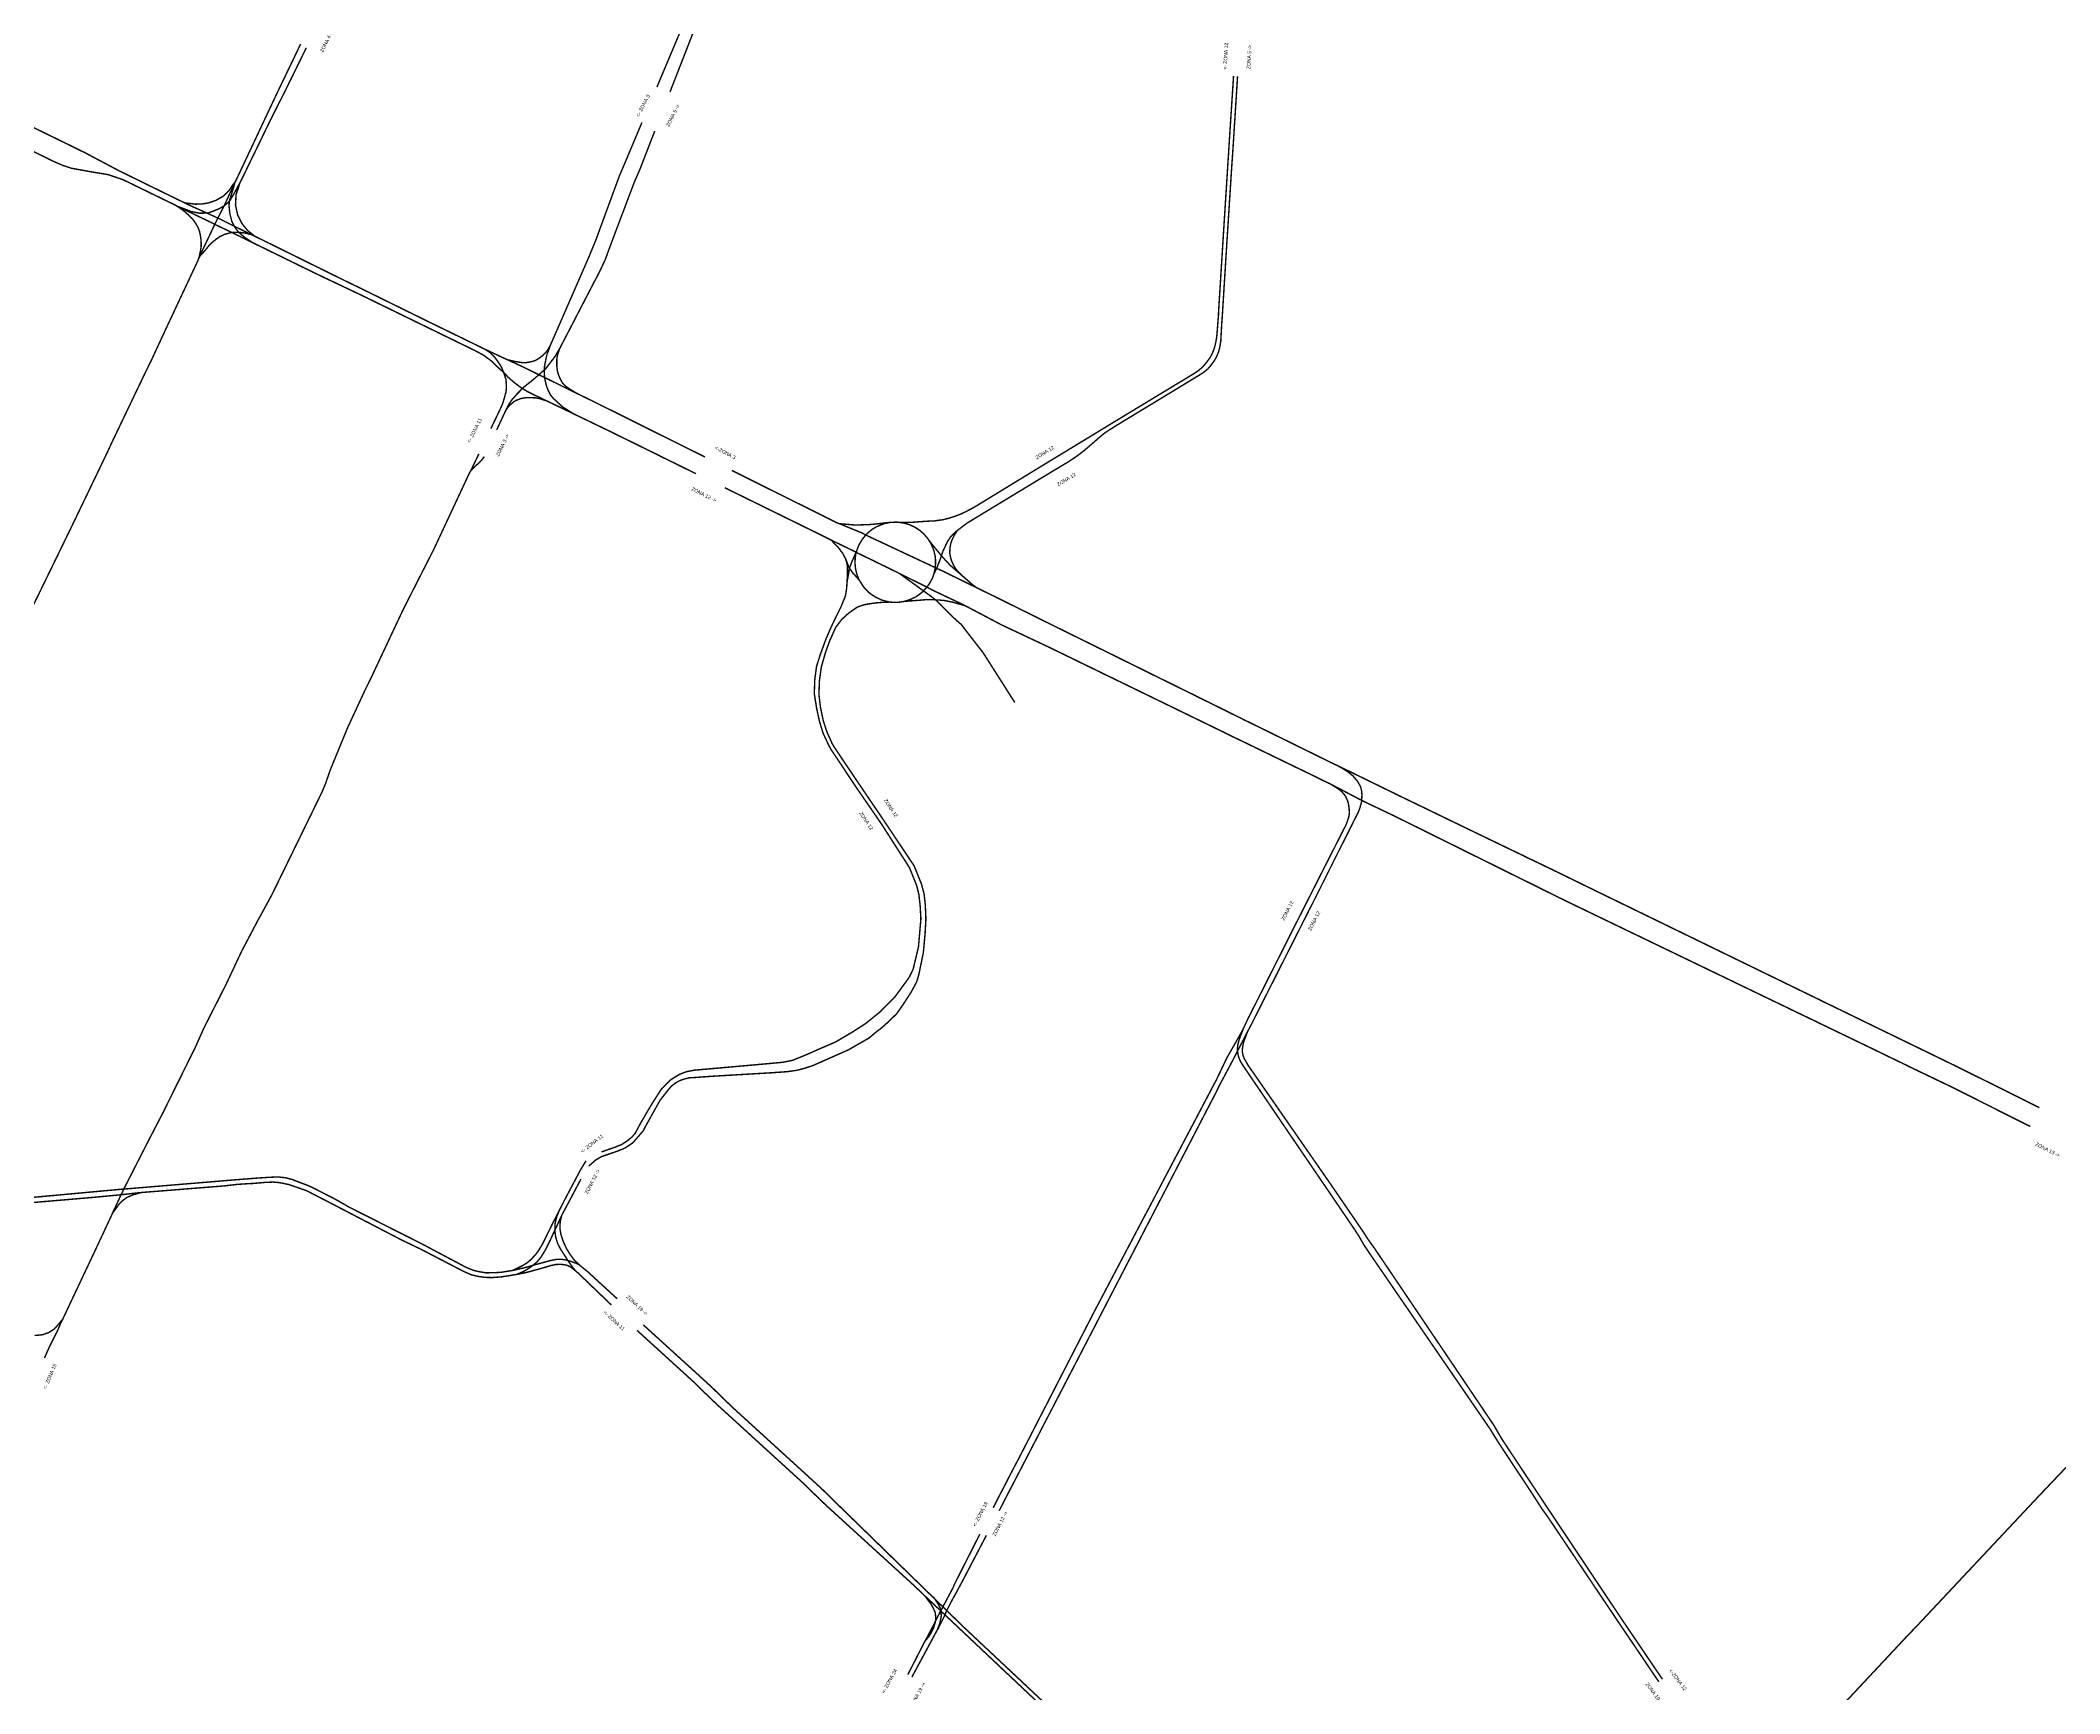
# Model space of a CAD drawing. Extents: x 1390859 to 1402934, y 4985335 to 4998118.
# Drawn here: x 1396289 to 1397695, y 4991317 to 4992468 of the extents above; entities that cross this region are included whole.
import ezdxf

# ---------------------------------------------------------------- set-up
doc = ezdxf.new("R2010")
doc.units = 0
doc.layers.add('Divisori', color=6, linetype='Continuous', lineweight=9)
for name, color, linetype in [('Zona03', 7, 'Continuous'), ('Zona05', 7, 'Continuous'), ('Zona11', 7, 'Continuous'), ('Zona12', 7, 'Continuous'), ('Zona19', 7, 'Continuous')]:
    doc.layers.add(name, color=color, linetype=linetype)
doc.styles.add('ARIAL', font='arial.ttf')

msp = doc.modelspace()

# ---------------------------------------------------------------- linework, layer by layer
at = {"layer": 'Zona03', "color": 3, "const_width": 1}
for points in [[(1396470.4, 4992465.6), (1396455.9, 4992435.4), (1396452, 4992427.2), (1396425.1, 4992370), (1396424.5, 4992368.8), (1396423.6, 4992366.9), (1396417.2, 4992353), (1396412.8, 4992344.5), (1396411.7, 4992342.2), (1396410.7, 4992340.2), (1396402.5, 4992322.9), (1396399.8, 4992317), (1396399.2, 4992315.5), (1396397.8, 4992312.5), (1396375.6, 4992265.1), (1396369.9, 4992252.8), (1396366.8, 4992246.1), (1396365.5, 4992243.4), (1396362.4, 4992237.1), (1396339, 4992188.2), (1396336.2, 4992182.1), (1396313.1, 4992134), (1396310, 4992127.6), (1396278.3, 4992062.5)], [(1396439.3, 4992331.5), (1396437.9, 4992332.3), (1396435.5, 4992334.3), (1396433.4, 4992336), (1396429.6, 4992340.7), (1396426.6, 4992346.7), (1396425.1, 4992353.6), (1396425.5, 4992360.8), (1396427, 4992365.3), (1396428.1, 4992368.9), (1396430.5, 4992373.7), (1396447.5, 4992408.8), (1396455.8, 4992425.4), (1396458.5, 4992430.7), (1396459.9, 4992433.5), (1396474.4, 4992463.1)], [(1396752, 4992178.1), (1396672.9, 4992217.5), (1396662.8, 4992222.4), (1396655.3, 4992226.1), (1396646.8, 4992230.3), (1396640.3, 4992233.5), (1396638.2, 4992234.5), (1396637.1, 4992235), (1396636.3, 4992235.4), (1396625.6, 4992240.7), (1396614.6, 4992245.8), (1396613.2, 4992246.4), (1396598.7, 4992253.2), (1396556.3, 4992273.9), (1396511.2, 4992296.1), (1396501.3, 4992300.9), (1396486.7, 4992308.1), (1396464, 4992319.3), (1396439.3, 4992331.5), (1396437.8, 4992332.2), (1396435.9, 4992333.1), (1396424.3, 4992338.8), (1396413.5, 4992344.2), (1396412.8, 4992344.5), (1396405.2, 4992348), (1396392.7, 4992353.6), (1396389.7, 4992355.1), (1396383.7, 4992358), (1396343.3, 4992377.8), (1396331.5, 4992384.1), (1396328.4, 4992385.7), (1396320, 4992390.2), (1396317.6, 4992391.3), (1396311, 4992394.6), (1396193.7, 4992451.8)], [(1396708.1, 4992411.1), (1396695.9, 4992382.1), (1396692.4, 4992373.9), (1396675.9, 4992329), (1396671.1, 4992317.3), (1396668.7, 4992311.8), (1396644.4, 4992256.1), (1396643.3, 4992253), (1396642.7, 4992251.5), (1396642.1, 4992250), (1396641.2, 4992246.3), (1396640.9, 4992244.5), (1396640.3, 4992241.4), (1396640.1, 4992238.7), (1396640.1, 4992236.8), (1396640.3, 4992233.5), (1396640.9, 4992230.5), (1396641.6, 4992227.8), (1396642.6, 4992224.9), (1396644.3, 4992221.5), (1396646.5, 4992218.8), (1396650, 4992215.6), (1396653, 4992212.9), (1396660.3, 4992208.3)], [(1396273.5, 4992396.2), (1396298.8, 4992383.8), (1396301.8, 4992382.5), (1396304.8, 4992381.2), (1396310.9, 4992379.2), (1396324.2, 4992376.8), (1396336.7, 4992374.7), (1396347.1, 4992371.1), (1396382.8, 4992353.7), (1396384.9, 4992352.6), (1396390.8, 4992349.8), (1396410.7, 4992340.2), (1396411.2, 4992339.9), (1396422.5, 4992334.5), (1396435.7, 4992328.1), (1396436.8, 4992327.5), (1396482.2, 4992305.3), (1396499.5, 4992297.1), (1396505.6, 4992294.2), (1396509.4, 4992292.4), (1396514.8, 4992289.8), (1396554.6, 4992270.4), (1396592.1, 4992252.1), (1396597.7, 4992249.1), (1396603.4, 4992244.9), (1396606.9, 4992241.4), (1396609.9, 4992238.7), (1396611.7, 4992237.2), (1396614.8, 4992233.8), (1396618.1, 4992230.9), (1396620.1, 4992229.3), (1396623.8, 4992226.5), (1396624.7, 4992225.9), (1396626.8, 4992224.6), (1396629.5, 4992223.1), (1396633.8, 4992221), (1396641.8, 4992217.2), (1396649.1, 4992213.7), (1396660.3, 4992208.3), (1396685.8, 4992196), (1396745.7, 4992166.5)], [(1396706.5, 4992378), (1396709.7, 4992386.3), (1396710.6, 4992388.6), (1396717, 4992405.1)], [(1396384.9, 4992352.6), (1396391, 4992350.3), (1396394.4, 4992349), (1396400.2, 4992347.9), (1396405.2, 4992348), (1396405.5, 4992348), (1396409.1, 4992349.1), (1396413.9, 4992351.1), (1396417.2, 4992353), (1396418.3, 4992354), (1396420.8, 4992356.1), (1396424.2, 4992361.7), (1396426.3, 4992365.6), (1396428.1, 4992368.9)], [(1396425.1, 4992370), (1396422.9, 4992367.2), (1396420.7, 4992363.8), (1396416.9, 4992360), (1396411.6, 4992356.9), (1396406.5, 4992355.1), (1396401.8, 4992354.3), (1396397.2, 4992354.2), (1396393.2, 4992354.7), (1396389.7, 4992355.1)], [(1396424.5, 4992368.8), (1396424, 4992366.7), (1396422.7, 4992362.4), (1396420.8, 4992356.1), (1396420.6, 4992353.1), (1396421.1, 4992347.9), (1396422.5, 4992342.3), (1396424.3, 4992338.8), (1396424.9, 4992337.8), (1396427.1, 4992334.9), (1396427.5, 4992334.5), (1396431.8, 4992330.8), (1396435.8, 4992328.2), (1396436.8, 4992327.5)], [(1396650.9, 4992253.8), (1396668.2, 4992287.2), (1396678.6, 4992307.2), (1396682.5, 4992315.5), (1396685.9, 4992324.8), (1396702.8, 4992369.6), (1396706.5, 4992378)], [(1396382.8, 4992353.7), (1396385.5, 4992352.1), (1396387.9, 4992350.5), (1396390.2, 4992348.6), (1396392.9, 4992346.1), (1396395.4, 4992343.6), (1396397.2, 4992341.1), (1396398.9, 4992338.2), (1396400, 4992335.4), (1396400.6, 4992332.7), (1396401, 4992330), (1396401.2, 4992327.3), (1396401.2, 4992324.5), (1396401, 4992323.5), (1396400.7, 4992321.6), (1396400.3, 4992319.8), (1396399.8, 4992317.4), (1396399.2, 4992315.5)], [(1396435.9, 4992333.1), (1396431.5, 4992334.1), (1396428, 4992334.5), (1396427.5, 4992334.5), (1396422.5, 4992334.5), (1396417.3, 4992333.1), (1396414.2, 4992331.6), (1396411.5, 4992329.7), (1396409, 4992327.7), (1396406.7, 4992325.4), (1396404.1, 4992322.2), (1396402, 4992319.8), (1396400.6, 4992318.4), (1396399.8, 4992317)], [(1396644.4, 4992256.1), (1396642.7, 4992253), (1396641.9, 4992251.9), (1396640.8, 4992250.6), (1396639.2, 4992249), (1396637.3, 4992247.4), (1396636.3, 4992246.8), (1396634.2, 4992245.5), (1396632.4, 4992244.8), (1396629.6, 4992244.2), (1396627.1, 4992243.8), (1396624.4, 4992243.9), (1396620.3, 4992244.5), (1396614.6, 4992245.8)], [(1396602.9, 4992197.9), (1396609, 4992210.6), (1396610.6, 4992214.1), (1396611, 4992215), (1396611.9, 4992217.9), (1396612.5, 4992219.9), (1396612.8, 4992221.2), (1396613.4, 4992223.2), (1396613.7, 4992226.3), (1396613.6, 4992229.2), (1396613.4, 4992232.3), (1396611.7, 4992237.2), (1396610.5, 4992240.2), (1396609.2, 4992242.5), (1396606.6, 4992246.2), (1396606.2, 4992246.8), (1396604.5, 4992248.8), (1396602.1, 4992251), (1396598.7, 4992253.2)], [(1396633.9, 4992233.3), (1396636.3, 4992235.4), (1396637.5, 4992236.5), (1396640.1, 4992238.7), (1396641, 4992239.5), (1396643.8, 4992243.2), (1396647.2, 4992247.6), (1396648, 4992248.8), (1396649.5, 4992251.5), (1396650.9, 4992253.8)], [(1396662.8, 4992222.4), (1396657.8, 4992225.4), (1396655.7, 4992226.9), (1396654.9, 4992227.5), (1396652.8, 4992229.6), (1396651.4, 4992232.1), (1396650.7, 4992233.7), (1396650, 4992235.3), (1396649.2, 4992238.1), (1396648.9, 4992240.7), (1396648.8, 4992241.7), (1396648.8, 4992245.8), (1396649.1, 4992248.1), (1396649.4, 4992249.4), (1396650.9, 4992253.8)], [(1396613.1, 4992210.2), (1396614.2, 4992212.4), (1396615.4, 4992214.7), (1396617.3, 4992217.6), (1396617.8, 4992218.3), (1396619.3, 4992219.9), (1396620.8, 4992221.7), (1396623, 4992223.9), (1396624.7, 4992225.9), (1396632.4, 4992232), (1396633.9, 4992233.3)], [(1396606.9, 4992196.9), (1396613.1, 4992210.2), (1396614.4, 4992212.3), (1396616.1, 4992214.3), (1396617.9, 4992215.7), (1396619, 4992216.7), (1396620.9, 4992217.7), (1396624, 4992218.9), (1396627.1, 4992219.4), (1396629.9, 4992219.5), (1396633.8, 4992219.3), (1396636.7, 4992218.8), (1396641.8, 4992217.2)]]:
    msp.add_lwpolyline(points, dxfattribs=at)
at = {"layer": 'Zona05', "color": 3, "const_width": 1}
for points in [[(1396742.1, 4992491.8), (1396718.5, 4992435.7)], [(1396727.6, 4992432.3), (1396748.7, 4992486.4)]]:
    msp.add_lwpolyline(points, dxfattribs=at)
at = {"layer": 'Zona11', "color": 3, "const_width": 1}
for points in [[(1396588.6, 4992168), (1396589.5, 4992169.8), (1396594.6, 4992180.4)], [(1396588.6, 4992168), (1396589.3, 4992169), (1396590.3, 4992170), (1396596.2, 4992175.6), (1396597.3, 4992177), (1396598.3, 4992178.4), (1396598.3, 4992178.4)], [(1396339.4, 4991651.4), (1396343.2, 4991659.5), (1396345.4, 4991664.4), (1396346.4, 4991666.3), (1396347.3, 4991668.3), (1396351.9, 4991677.3), (1396364.8, 4991702.6), (1396374.6, 4991721.5), (1396397.2, 4991767.2), (1396403.2, 4991780.7), (1396411.9, 4991797.8), (1396418.5, 4991810.8), (1396429.5, 4991834.2), (1396440.4, 4991854.9), (1396450.4, 4991873.2), (1396484.7, 4991943.5), (1396485.4, 4991945), (1396487.8, 4991950.7), (1396491, 4991960), (1396503.1, 4991989.5), (1396515.2, 4992015.6), (1396516.9, 4992019), (1396520.2, 4992025.8), (1396540, 4992068), (1396542.6, 4992073.4), (1396563.3, 4992114.1), (1396587.8, 4992166.6), (1396588.6, 4992168)], [(1396669.1, 4991688), (1396665, 4991681.1), (1396656.7, 4991665.4)], [(1396114.2, 4991641.3), (1396128.6, 4991642.7), (1396129.3, 4991642.8), (1396130.7, 4991642.9), (1396147.4, 4991644.2), (1396198.9, 4991649), (1396215.2, 4991652.3), (1396226.9, 4991653.8), (1396229.5, 4991654), (1396233.3, 4991654.4), (1396242.9, 4991655.3), (1396248, 4991655.8), (1396255.4, 4991656.5), (1396283.5, 4991658.9), (1396329, 4991662.8), (1396335.1, 4991663.4), (1396344.8, 4991664.3), (1396345.4, 4991664.4), (1396359.2, 4991665.9)], [(1396664.5, 4991615.5), (1396662.4, 4991616.6), (1396660.7, 4991617.2), (1396659.1, 4991617.8), (1396657.8, 4991618.2), (1396656.4, 4991618.7), (1396655.9, 4991618.8), (1396654.3, 4991619.1), (1396652, 4991619.4), (1396648.7, 4991619.4), (1396644.6, 4991618.6), (1396635.4, 4991616.1), (1396632.4, 4991615.3), (1396627.4, 4991613.8), (1396626.4, 4991613.6), (1396618.3, 4991611.7), (1396610.3, 4991610.4), (1396605.5, 4991610.1), (1396599.5, 4991610), (1396594.7, 4991610.8), (1396590.8, 4991611.7), (1396585.3, 4991614), (1396560.8, 4991627), (1396559.9, 4991627.5), (1396555.2, 4991630), (1396504.5, 4991655.6), (1396495.2, 4991660.9), (1396492.2, 4991662.5), (1396480.6, 4991668.4), (1396480.1, 4991668.7), (1396476.3, 4991670.5), (1396464.3, 4991675.1), (1396460, 4991676.2), (1396454.7, 4991676.8), (1396448.2, 4991676.5), (1396442.1, 4991676.1), (1396440.7, 4991676), (1396436.8, 4991675.7), (1396435.6, 4991675.6), (1396422.7, 4991674.6), (1396357.9, 4991669.2), (1396347.3, 4991668.3), (1396346.8, 4991668.3), (1396336.7, 4991667.4), (1396258.6, 4991660.2)], [(1396339.4, 4991651.4), (1396344.3, 4991658.1), (1396346, 4991659.9), (1396349.5, 4991662.5), (1396353.7, 4991664.3), (1396359.2, 4991665.9)], [(1396620.8, 4991608.9), (1396625.7, 4991611), (1396627.9, 4991612.3), (1396629.2, 4991613.1), (1396632.4, 4991615.3), (1396634.8, 4991617.4), (1396637.7, 4991620.8), (1396641.1, 4991626.3), (1396641.8, 4991627.9), (1396644, 4991632.2), (1396647.5, 4991639.9), (1396649.2, 4991643.4), (1396649.8, 4991644.8), (1396652.3, 4991650.2), (1396654.9, 4991655), (1396665.6, 4991675.3)], [(1396656.7, 4991665.4), (1396654.2, 4991660.7), (1396652.1, 4991656.5), (1396650.8, 4991654), (1396648.7, 4991648.9), (1396647.8, 4991645.1), (1396647.5, 4991643.4), (1396647.5, 4991639.9), (1396647.7, 4991637.1), (1396648.2, 4991634.3), (1396649.4, 4991630.4), (1396651.5, 4991626.4), (1396656.2, 4991619.1), (1396656.4, 4991618.7), (1396658.5, 4991615.8), (1396659.9, 4991613.8), (1396661.9, 4991611.4)], [(1396304.8, 4991577.7), (1396328.7, 4991628.4), (1396338.9, 4991650.2), (1396339.4, 4991651.4)], [(1396650.8, 4991654), (1396645.4, 4991643.4), (1396639, 4991630.3), (1396636.1, 4991625.5), (1396633.9, 4991622.5), (1396630.5, 4991619), (1396627.9, 4991616.8), (1396624.9, 4991615), (1396618.3, 4991611.7)], [(1396658.1, 4991622.8), (1396655.6, 4991626.8), (1396653.7, 4991630.8), (1396652.7, 4991633.5), (1396651.6, 4991637.1), (1396651, 4991640.7), (1396651, 4991643.4), (1396651.3, 4991646.3), (1396652.3, 4991650.2)], [(1396664.5, 4991615.5), (1396660.9, 4991619), (1396658.1, 4991622.8)], [(1396690.8, 4991592), (1396674.2, 4991607.2), (1396670.8, 4991610.4), (1396665.6, 4991614.6), (1396664.5, 4991615.5)], [(1396285.3, 4991566.5), (1396286.8, 4991566.5), (1396290.8, 4991566.9), (1396295.3, 4991568.5), (1396298.6, 4991570.7), (1396300.8, 4991572.9), (1396301.4, 4991573.6), (1396304.8, 4991577.7)], [(1396292.1, 4991550.7), (1396292.1, 4991550.7), (1396294.5, 4991556.2), (1396295.9, 4991559.2), (1396299.1, 4991565.6), (1396301.1, 4991569.5), (1396303.6, 4991575.4), (1396304.8, 4991577.7)]]:
    msp.add_lwpolyline(points, dxfattribs=at)
at = {"layer": 'Zona11', "color": 3}
msp.add_lwpolyline([(1396359.2, 4991665.9, 1, 1, 0), (1396416.9, 4991670.5, 1, 1, 0), (1396426.4, 4991671.6, 1, 1, 0), (1396435.9, 4991672.2, 1, 1, 0), (1396436.8, 4991672.2, 1, 1, 0), (1396445.9, 4991673, 1, 1, 0), (1396451.3, 4991673.2, 1, 1, 0), (1396455, 4991672.9, 1, 1, 0), (1396457.9, 4991672.4, 1, 1, 0), (1396462.1, 4991671.5, 1, 1, 0), (1396465.4, 4991670.4, 1, 1, 0), (1396471.7, 4991668.2, 1, 1, 0), (1396472, 4991668.1, 1, 1, 0), (1396474.6, 4991667.2, 1, 1, 0), (1396490.5, 4991659, 1, 1, 0), (1396540.9, 4991632.8, 1, 1, 0), (1396550.9, 4991628, 1, 1, 0), (1396553.5, 4991626.8, 1, 1, 0), (1396584.1, 4991610.9, 1, 1, 0), (1396589.2, 4991608.7, 1, 1, 0), (1396594, 4991607.5, 1, 1, 0), (1396599.3, 4991606.8, 1, 1, 0), (1396603.8, 4991606.7, 1, 1, 0), (1396610.2, 4991607.2, 1, 1, 0), (1396614.4, 4991607.8, 1, 1, 0), (1396620.8, 4991608.9, 1, 1, 0), (1396625.6, 4991609.8, 1, 1, 0), (1396630, 4991610.9, 1, 1, 0), (1396637.7, 4991613, 1, 1, 0), (1396644.8, 4991615.1, 1, 1, 0), (1396648.1, 4991615.8, 1, 1, 0), (1396651.3, 4991615.9, 1, 1, 0), (1396653.7, 4991615.7, 1, 1, 0), (1396655.4, 4991615.4, 1, 1, 0), (1396657.1, 4991614.8, 1, 1, 0), (1396658.8, 4991613.8, 1, 1, 0), (1396659.7, 4991613.1, 1, 1, 0), (1396661.9, 4991611.4, 1, 1, 0), (1396662.3, 4991611.1, 1, 1, 0), (1396668.3, 4991605.4, 1, 1, 0), (1396686.7, 4991587.7, 0, 0, 0)], format="xyseb", dxfattribs=at)
at = {"layer": 'Zona12', "color": 3, "const_width": 1}
for points in [[(1397120, 4992443.4), (1397117.7, 4992408.1), (1397117.5, 4992405.1), (1397113.2, 4992337.5), (1397109.7, 4992281.5), (1397109.5, 4992277.8), (1397109.5, 4992277), (1397109.2, 4992273.3), (1397109, 4992270.6), (1397108.4, 4992263), (1397108.1, 4992260.7), (1397107.6, 4992257.9), (1397107, 4992255.4), (1397106.5, 4992253.5), (1397105.7, 4992251.5), (1397104.8, 4992249.5), (1397103.9, 4992247.8), (1397102.8, 4992246.2), (1397101.5, 4992244.4), (1397099.8, 4992242.3), (1397097.8, 4992240.2), (1397096, 4992238.7), (1397093.9, 4992237.1), (1397088.8, 4992234), (1397087, 4992232.9)], [(1397088.4, 4992230.4), (1397090.3, 4992231.6), (1397095.3, 4992234.6), (1397098.3, 4992236.5), (1397100.4, 4992238), (1397102.1, 4992239.5), (1397103.6, 4992241.2), (1397104.9, 4992242.9), (1397106.5, 4992245), (1397107.7, 4992247.1), (1397108.6, 4992248.9), (1397109.6, 4992251.4), (1397110.2, 4992253.6), (1397110.7, 4992256.2), (1397111.1, 4992258.6), (1397111.4, 4992264.2), (1397111.6, 4992267.8), (1397111.9, 4992273), (1397112.2, 4992276.8), (1397114.8, 4992318.8), (1397118.9, 4992382.9), (1397119.4, 4992389.7), (1397120.5, 4992407.1), (1397122.8, 4992443.2)], [(1397087, 4992232.9), (1397069.3, 4992222.2), (1397042.9, 4992206.2), (1397040.3, 4992204.6)], [(1397041.9, 4992202.2), (1397085.9, 4992228.9), (1397088.4, 4992230.4)], [(1397040.3, 4992204.6), (1397037.4, 4992202.9), (1397032.2, 4992199.7), (1397020.9, 4992192.8), (1396990.6, 4992174.4), (1396940.5, 4992143.8), (1396936.6, 4992141.6), (1396933.3, 4992139.9), (1396930.1, 4992138.4), (1396926.2, 4992136.9), (1396921.4, 4992135.4), (1396917.5, 4992134.4), (1396915, 4992134.1), (1396911.6, 4992133.6), (1396908.2, 4992133.5), (1396900.6, 4992133), (1396895.7, 4992132.6), (1396887.2, 4992132.6)], [(1396911.3, 4992096.5), (1396913.3, 4992100.6), (1396915.7, 4992106.8), (1396916.6, 4992109.3), (1396916.7, 4992109.6), (1396917.4, 4992111.9), (1396918.1, 4992113.5), (1396919, 4992115.4), (1396920.8, 4992119.2), (1396922.7, 4992122.1), (1396924.9, 4992124.5), (1396927.7, 4992127), (1396934.8, 4992132.3), (1396958.5, 4992146.7), (1396999.3, 4992171.4), (1397005, 4992174.8), (1397009.6, 4992177.8), (1397013, 4992180.3), (1397016.2, 4992182.8), (1397020.4, 4992186.4), (1397023.4, 4992189), (1397025.9, 4992191.2), (1397028.6, 4992193.5), (1397031, 4992195.3), (1397033.4, 4992196.9), (1397041.9, 4992202.2)], [(1397681, 4991725), (1397681, 4991725), (1397644.6, 4991743.2), (1397638.7, 4991746.1), (1397626.5, 4991752.2), (1397613.6, 4991758.5), (1397567.7, 4991780.8), (1397357.4, 4991883.2), (1397349.1, 4991887.3), (1397281.5, 4991919.9), (1397243.1, 4991938.5), (1397239.1, 4991940.4), (1397236, 4991941.9), (1397215.8, 4991951.8), (1397191.8, 4991963.5), (1397191.4, 4991963.6), (1397131.1, 4991993.3), (1397127.9, 4991994.8), (1397124.6, 4991996.5), (1396996.8, 4992059.6), (1396955.4, 4992080.1), (1396941.8, 4992086.8), (1396941.2, 4992087.1), (1396938, 4992088.7), (1396937.2, 4992089), (1396917.7, 4992098.6), (1396913.3, 4992100.6), (1396912.3, 4992101.1), (1396878.2, 4992117.1), (1396863.9, 4992123.8), (1396861.1, 4992125.3), (1396845.5, 4992131.7), (1396843.9, 4992132.3), (1396770.6, 4992168.8)], [(1396765.8, 4992156.7), (1396833.4, 4992123.5), (1396838.6, 4992120.9), (1396839.8, 4992120.3), (1396854.6, 4992113.1), (1396857.2, 4992111.8), (1396857.3, 4992111.7), (1396875.4, 4992102.9), (1396885.6, 4992097.9), (1396887.4, 4992097), (1396906.5, 4992087.5), (1396911.5, 4992084.9), (1396930.9, 4992075.7), (1396933.5, 4992074.4), (1396958.5, 4992061.2), (1396990.6, 4992046.1), (1397117.4, 4991984.4), (1397120.6, 4991982.8), (1397124.4, 4991981), (1397177.8, 4991955.1), (1397182, 4991953), (1397185.8, 4991951.2), (1397187.3, 4991950.5), (1397209.2, 4991939), (1397221.1, 4991933.3), (1397229.3, 4991929.4), (1397229.8, 4991929.2), (1397342.2, 4991873.5), (1397350.7, 4991869.3), (1397564.3, 4991766.3), (1397597.9, 4991750), (1397607.3, 4991745.5), (1397619.6, 4991739.6), (1397623.6, 4991737.6), (1397626.6, 4991736.1), (1397674.7, 4991711.9)], [(1396881, 4992132.6), (1396871, 4992131.5), (1396868.4, 4992131.2), (1396866.7, 4992131.1), (1396856.9, 4992130.7), (1396845.5, 4992131.7)], [(1396880.6, 4992077.1), (1396883.8, 4992076.9), (1396887.2, 4992077), (1396890.4, 4992077.5), (1396894.8, 4992078.8), (1396898.9, 4992080.8), (1396900.8, 4992082.1), (1396903.8, 4992084.5), (1396904.1, 4992084.9), (1396906.5, 4992087.5), (1396908.6, 4992090.5), (1396910.3, 4992093.7), (1396911.3, 4992096.5), (1396912.3, 4992101.1), (1396912.5, 4992103.8), (1396912.5, 4992106.5), (1396912.2, 4992109.2), (1396911.6, 4992111.9), (1396910.9, 4992114.3), (1396909.3, 4992117.9), (1396907.6, 4992120.5), (1396907.2, 4992121.2), (1396904.7, 4992124.2), (1396901.7, 4992126.9), (1396898.4, 4992129.1), (1396894.9, 4992130.8), (1396891.1, 4992132), (1396887.2, 4992132.6), (1396885.1, 4992132.8), (1396883.1, 4992132.7), (1396881, 4992132.6), (1396877, 4992131.8), (1396873.1, 4992130.3), (1396870.6, 4992129.1), (1396868.2, 4992127.6), (1396866, 4992125.8), (1396863.9, 4992123.8), (1396861.5, 4992120.8), (1396859.5, 4992117.5), (1396858.5, 4992115.3), (1396857.7, 4992113), (1396857.3, 4992111.7), (1396857, 4992110.6), (1396856.6, 4992108.2), (1396856.5, 4992105.8), (1396856.5, 4992103.3), (1396856.8, 4992100.5), (1396857.4, 4992097.7), (1396858.2, 4992095), (1396859.4, 4992092.4), (1396862.3, 4992087.8), (1396866, 4992083.8), (1396870.4, 4992080.7), (1396875.3, 4992078.4), (1396880.6, 4992077.1)], [(1396839.8, 4992120.3), (1396844.8, 4992115.1), (1396847.9, 4992111), (1396849.9, 4992107.2), (1396850.9, 4992103.8), (1396851.2, 4992100.9), (1396851.2, 4992097.1), (1396850.9, 4992091), (1396850.6, 4992086.5), (1396849.7, 4992081.2), (1396846.7, 4992073.8), (1396843.4, 4992067.2), (1396840.3, 4992060.7), (1396838.6, 4992056.9), (1396836.1, 4992051.1), (1396832.4, 4992040.9), (1396829.7, 4992032.6), (1396828.4, 4992023), (1396828.1, 4992013.2), (1396829.7, 4992003.2), (1396831.7, 4991994), (1396834.2, 4991985.8), (1396838.1, 4991977.5), (1396839.6, 4991974.7), (1396857.4, 4991947.9), (1396874.5, 4991923.1), (1396894.4, 4991892.1), (1396899.3, 4991879.9), (1396900.9, 4991873.4), (1396901.8, 4991865.7), (1396902.3, 4991856.4), (1396900.6, 4991836.9), (1396899.8, 4991833.5), (1396896.9, 4991821.4), (1396894.4, 4991816.3), (1396892.6, 4991813.6), (1396884.4, 4991802.4), (1396874.1, 4991791.9), (1396863.8, 4991783.6), (1396855.3, 4991778.1), (1396843, 4991770.8), (1396830.9, 4991765.6), (1396823.3, 4991762.2), (1396813, 4991758), (1396806, 4991756.6), (1396789.6, 4991755.1), (1396744.4, 4991751.1), (1396739.2, 4991750.1), (1396734.2, 4991748.2), (1396727.9, 4991744.3), (1396721.9, 4991738.2), (1396720.5, 4991736.3), (1396718.5, 4991733), (1396717.7, 4991731.9), (1396713.5, 4991725.1), (1396709, 4991717.4), (1396707.3, 4991714.5), (1396705.7, 4991711.5), (1396703.5, 4991707.4), (1396701.4, 4991704.8), (1396697.9, 4991701.9), (1396695.9, 4991700.6), (1396694, 4991699.4), (1396689.4, 4991697.5), (1396679.9, 4991694.2)], [(1396941.2, 4992087.1), (1396938.2, 4992089.2), (1396931.5, 4992095.1), (1396922.7, 4992102.7), (1396918, 4992107.8), (1396916.6, 4992109.3), (1396916.2, 4992109.8), (1396915.4, 4992110.8), (1396913.7, 4992112.9), (1396907.6, 4992120.5)], [(1396931.5, 4992095.1), (1396928.3, 4992098.2), (1396926.9, 4992099.8), (1396925.7, 4992101.5), (1396924.3, 4992104.4), (1396923.4, 4992106.5), (1396922.8, 4992109), (1396922.4, 4992111.2), (1396922.5, 4992113.6), (1396922.7, 4992115.8), (1396923.1, 4992117.7), (1396923.4, 4992118.8), (1396923.9, 4992120.3), (1396924.8, 4992122.1), (1396925.6, 4992123.7), (1396927.7, 4992127)], [(1396849.9, 4992107.2), (1396852.2, 4992101.4), (1396852.6, 4992100.6), (1396854.6, 4992097.8), (1396859.4, 4992092.4)], [(1396857.7, 4992113), (1396857.2, 4992111.8), (1396854.7, 4992106.2), (1396854, 4992104.6), (1396853.7, 4992103.6), (1396852.9, 4992101.8), (1396852.6, 4992100.6), (1396851.9, 4992096.5), (1396850.9, 4992091)], [(1396887.4, 4992097), (1396904.1, 4992084.9), (1396908.7, 4992081.6), (1396912.4, 4992078.7), (1396913.2, 4992078.1), (1396925.3, 4992066), (1396928.7, 4992063), (1396930.4, 4992061.5), (1396934.3, 4992056.4), (1396945.7, 4992041.7), (1396967.7, 4992007.2)], [(1396671, 4991684.3), (1396675.8, 4991688.5), (1396679.8, 4991690.9), (1396690.4, 4991694.5), (1396695.1, 4991696.4), (1396696.7, 4991697.2), (1396699.1, 4991698.7), (1396702, 4991700.8), (1396708.9, 4991708.8), (1396709.5, 4991709.9), (1396710.9, 4991712.6), (1396720.7, 4991730.2), (1396726.3, 4991737.3), (1396728.6, 4991740), (1396731.8, 4991742.5), (1396734.6, 4991743.9), (1396737.6, 4991745), (1396741.3, 4991745.8), (1396744.8, 4991746), (1396755.6, 4991746.8), (1396798.1, 4991749.3), (1396809.4, 4991750.1), (1396816.3, 4991751.1), (1396821.2, 4991752.4), (1396826.8, 4991754.2), (1396851.9, 4991765.3), (1396866.3, 4991773.6), (1396870.9, 4991777.5), (1396874.6, 4991780.3), (1396880, 4991785.1), (1396885.5, 4991790.5), (1396889.9, 4991796.8), (1396895.6, 4991805.6), (1396899.3, 4991812.5), (1396900.8, 4991817.4), (1396904, 4991832.9), (1396905.2, 4991845.9), (1396905.8, 4991856.4), (1396905.4, 4991865.8), (1396904.5, 4991874.1), (1396902.7, 4991880.8), (1396897.6, 4991893.4), (1396876.7, 4991924.7), (1396859.8, 4991949.6), (1396842.1, 4991975.9), (1396840.4, 4991978.8), (1396836.8, 4991986.9), (1396834.3, 4991994.6), (1396832.4, 4992003.7), (1396831.3, 4992012.8), (1396831.7, 4992022.6), (1396833, 4992031.9), (1396836, 4992042.4), (1396838.8, 4992050.1), (1396841.3, 4992055.7), (1396843, 4992059.5), (1396847.1, 4992064.9), (1396852, 4992069.4), (1396858, 4992073.6), (1396859.9, 4992074.3), (1396863.1, 4992075.3), (1396866.7, 4992075.9), (1396870.7, 4992076.5), (1396875.4, 4992076.9), (1396880.6, 4992077.1)], [(1396890.4, 4992077.5), (1396892.2, 4992077.7), (1396900.4, 4992078.3), (1396905, 4992078.7), (1396911, 4992078.7), (1396912.4, 4992078.7), (1396913, 4992078.6), (1396915.1, 4992078.5), (1396918.5, 4992078.2), (1396924.2, 4992077.1), (1396930.6, 4992075.3), (1396933.5, 4992074.4)], [(1397418.6, 4991327), (1397391.6, 4991366.8), (1397341.5, 4991441.9), (1397310.6, 4991488.5), (1397306.5, 4991494.8), (1397301.2, 4991503.9), (1397217.9, 4991627.4), (1397213.3, 4991633.8), (1397210.6, 4991638.1), (1397188.5, 4991670.4), (1397130, 4991754.7), (1397128.8, 4991756.9), (1397127.4, 4991759.3), (1397126.6, 4991761.4), (1397126.2, 4991763.4), (1397126.1, 4991765.6), (1397126.6, 4991768.9), (1397127.3, 4991771.6), (1397128.2, 4991773.9), (1397128.5, 4991774.7), (1397129.9, 4991778.3), (1397132.3, 4991782.8), (1397171.5, 4991860.4), (1397172.5, 4991862.5), (1397173.8, 4991864.9), (1397181.2, 4991879.7), (1397200.8, 4991918.8), (1397201.7, 4991920.5), (1397202.7, 4991922.5), (1397203.6, 4991924.5), (1397205.1, 4991927.4), (1397205.7, 4991928.6), (1397206.8, 4991930.7), (1397207.9, 4991933.5), (1397209.1, 4991937.9), (1397209.2, 4991939), (1397209.4, 4991942.6), (1397209.2, 4991945.5), (1397208.5, 4991948.5), (1397206.1, 4991952.6), (1397203.1, 4991956.1), (1397199.6, 4991958.9), (1397195.3, 4991961.6), (1397191.8, 4991963.5)], [(1397187.3, 4991950.5), (1397190.7, 4991948.5), (1397193.3, 4991946.8), (1397194.9, 4991945.5), (1397196.4, 4991943.9), (1397197.6, 4991942.4), (1397198.8, 4991940.2), (1397199.7, 4991937.8), (1397200.1, 4991936), (1397200.5, 4991932.9), (1397200.6, 4991929.7), (1397200.2, 4991927.6), (1397199.6, 4991925.6), (1397199.2, 4991924.3), (1397198.4, 4991922.2), (1397170.2, 4991866.6), (1397169, 4991864.2), (1397168, 4991862.2), (1397162.8, 4991852), (1397150.9, 4991828.3), (1397129.8, 4991786.5), (1397126.9, 4991780.2), (1397125.8, 4991777.4), (1397125, 4991775.6), (1397124, 4991772.6), (1397123, 4991769), (1397122.7, 4991766.6), (1397122.8, 4991764.5), (1397123.1, 4991762), (1397123.7, 4991759.7), (1397124.6, 4991757.8), (1397124.7, 4991757.4), (1397126.4, 4991754.6), (1397204.2, 4991640.3), (1397207.5, 4991635.2), (1397208, 4991634.3), (1397210.8, 4991629.4), (1397215.5, 4991622.4), (1397298.5, 4991501.4), (1397304.7, 4991491.4), (1397326.9, 4991457.8), (1397334.9, 4991445.4), (1397339, 4991439.7), (1397389.3, 4991364.8), (1397416.1, 4991325.2)], [(1397126.9, 4991780.2), (1397125.6, 4991777.7), (1397116.6, 4991761.9), (1397115.3, 4991759.6), (1397107.9, 4991744.1), (1397105.2, 4991739), (1397070.7, 4991673.5), (1397066.9, 4991666.2), (1397050.1, 4991634.4), (1397023.3, 4991583.5), (1397022.1, 4991581.2), (1396970.7, 4991481.2), (1396964.8, 4991470), (1396960.3, 4991461.2), (1396955.8, 4991452.6), (1396952.7, 4991446.4)], [(1396956.8, 4991444.3), (1396964.3, 4991458.9), (1396967, 4991464), (1396968.8, 4991467.5), (1396969.7, 4991469.2), (1396974.9, 4991479.3), (1397024.3, 4991574.5), (1397026.6, 4991579), (1397100.7, 4991722), (1397107.6, 4991735.2), (1397110.2, 4991740.6), (1397118.3, 4991755.8), (1397122.8, 4991764.5), (1397127.9, 4991774.3), (1397129.9, 4991778.3)]]:
    msp.add_lwpolyline(points, dxfattribs=at)
at = {"layer": 'Zona19', "color": 3, "const_width": 1}
for points in [[(1397218.9, 4991089), (1396905.2, 4991384.9), (1396897.9, 4991391.9), (1396836.4, 4991448), (1396828.6, 4991455.5), (1396821.4, 4991462.6), (1396759.9, 4991518.7), (1396752.1, 4991526.2), (1396744.9, 4991533.3), (1396704.7, 4991569.9)], [(1396763.9, 4991523.3), (1396756.7, 4991530.4), (1396709, 4991573.8)], [(1396840.4, 4991452.6), (1396833.2, 4991459.7), (1396771.7, 4991515.8), (1396763.9, 4991523.3)], [(1397703.7, 4991478.8), (1397698.3, 4991473.1), (1397680.8, 4991454.7), (1397676.2, 4991449.8), (1397595.5, 4991363.8), (1397589.7, 4991357.8), (1397510.6, 4991273.3), (1397486, 4991246.5), (1397478.4, 4991237.9), (1397476, 4991235.4), (1397471.5, 4991230.2), (1397462.2, 4991219.5), (1397457.3, 4991214), (1397443.3, 4991199.8), (1397372.4, 4991126.8), (1397366.3, 4991121.9), (1397360.8, 4991117.6), (1397340, 4991095)], [(1396932.1, 4991363.3), (1396840.4, 4991452.6)], [(1396943.4, 4991428.1), (1396943.4, 4991428.1), (1396925.7, 4991393.2), (1396925, 4991391.5), (1396924.9, 4991391.1)], [(1396927.7, 4991388.6), (1396927.9, 4991389.1), (1396931.6, 4991396), (1396947.9, 4991427.2), (1396947.9, 4991427.2)], [(1396905.2, 4991384.9), (1396907, 4991382.4), (1396909.4, 4991379.3), (1396910.5, 4991377.4), (1396911, 4991376.3), (1396911.8, 4991374.5), (1396912.2, 4991373.6), (1396912.4, 4991372.6), (1396912.5, 4991371.3), (1396912.6, 4991370.1), (1396912.6, 4991369), (1396912.5, 4991367.6), (1396912.1, 4991365.8), (1396911.7, 4991364.7), (1396911.1, 4991362.7), (1396909, 4991358.5), (1396907.7, 4991356.6), (1396905.1, 4991353.4)], [(1396913.6, 4991361.1), (1396914.1, 4991362.4), (1396915.5, 4991365.9), (1396916.1, 4991368.9), (1396916.5, 4991371.2), (1396916.3, 4991373.8), (1396916.2, 4991374.6), (1396916, 4991375.7), (1396915.8, 4991376.5), (1396914.4, 4991379.2), (1396911.8, 4991383.3), (1396909.7, 4991385.2), (1396907.3, 4991387.5)], [(1396924.9, 4991391.1), (1396923.1, 4991387.7), (1396920.1, 4991382.1)], [(1396922.8, 4991379.8), (1396925.7, 4991385.1), (1396927.7, 4991388.6)], [(1396920.1, 4991382.1), (1396920, 4991381.8), (1396919.8, 4991381.5), (1396917.9, 4991378), (1396916.7, 4991375.5), (1396916.2, 4991374.6), (1396915.9, 4991374.1), (1396913.8, 4991370.2), (1396912.5, 4991367.6), (1396911.3, 4991365), (1396905.1, 4991353.4), (1396893.2, 4991330.2)], [(1396896.1, 4991328.6), (1396913.6, 4991361.1), (1396914.3, 4991362.2), (1396918.8, 4991371.3), (1396919.5, 4991372.9), (1396920.6, 4991375.3), (1396922.7, 4991379.5), (1396922.8, 4991379.8)], [(1397221.4, 4991091.7), (1396932.1, 4991363.3)]]:
    msp.add_lwpolyline(points, dxfattribs=at)

# ---------------------------------------------------------------- texts
at = {"layer": 'Divisori', "style": 'ARIAL'}
for s, rotation, p in [('ZONA 4 ->', 63.5645, (1396486, 4992459.7)), ('<- ZONA 12', 86.6511, (1397115.2, 4992447.8)), ('ZONA 5 ->', 86.6511, (1397131.6, 4992448.2)), ('<- ZONA 3', 63.5645, (1396706.2, 4992414.7)), ('ZONA 5 ->', 63.5645, (1396726.9, 4992407.9)), ('<- ZONA 11', 63.5645, (1396588.5, 4992187.7)), ('ZONA 3 ->', 63.5645, (1396608.4, 4992178.3)), ('ZONA 12', 31.7115, (1396983, 4992176.4)), ('<-ZONA 3', 333.0254, (1396758.5, 4992183.7)), ('ZONA 12', 31.7115, (1396998, 4992157.6)), ('ZONA 12 ->', 333.0254, (1396742.3, 4992155.1)), ('ZONA 12 ', 303.6391, (1396876.4, 4991939)), ('ZONA 12 ', 303.6391, (1396859.2, 4991930.2)), ('ZONA 12', 62.8343, (1397155.3, 4991855.1)), ('ZONA 12', 62.8343, (1397173.9, 4991848)), ('<- ZONA 11', 37.4566, (1396666.6, 4991693.3)), ('ZONA 13 ->', 333.0254, (1397677.9, 4991698.8)), ('ZONA 12 ->', 62.8343, (1396670.3, 4991664.6)), ('<- ZONA 11', 317.026, (1396681.1, 4991582.2)), ('ZONA 19 ->', 317.026, (1396697, 4991592.9)), ('<- ZONA 16', 67.7882, (1396293.5, 4991528.8)), ('<- ZONA 19', 62.8343, (1396940.4, 4991433.1)), ('ZONA 12 ->', 62.8343, (1396954.2, 4991426.4)), ('<- ZONA 24', 61.1947, (1396876.9, 4991316.9)), ('<-ZONA 12', 306.5742, (1397423.1, 4991333)), ('ZONA 19 ->', 61.1947, (1396896.6, 4991307.5)), ('ZONA 19 ->', 306.5742, (1397406.6, 4991323.7))]:
    msp.add_text(s, height=2.5, rotation=rotation, dxfattribs=at).set_placement(p)

doc.saveas('drawing.dxf')
